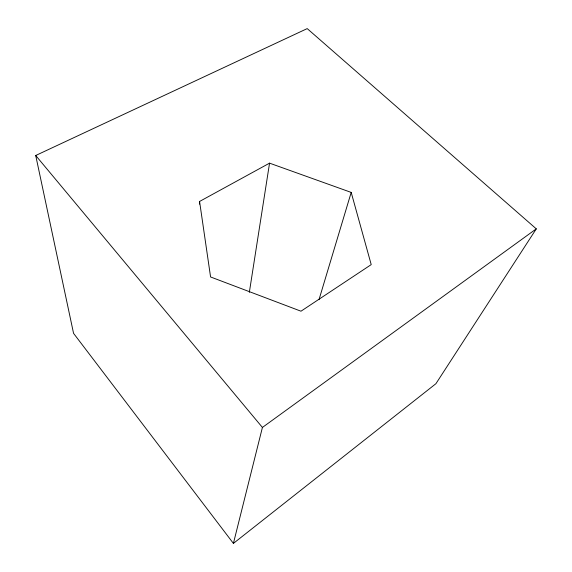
<?xml version="1.0" encoding="UTF-8"?>
<svg xmlns="http://www.w3.org/2000/svg" width="572" height="572" viewBox="0 0 572 572"><rect width="100%" height="100%" fill="white"/><g stroke="black" fill="none" stroke-linecap="round" stroke-linejoin="round"><path stroke-width="0.86" d="M199.449 204.118L199.578 201.458L269.548 163.149L351.201 192.414L371.221 264.614L300.979 311.204L210.575 276.962L199.578 201.458M249.342 292.328L269.548 163.149M233.405 543.4L262.419 427.448L536.286 228.857L307.214 28.6L35.714 155.491L73.559 333.347L233.405 543.4L435.914 383.698L536.286 228.857M319.012 299.628L351.201 192.414M35.714 155.491L262.419 427.448"/></g></svg>
